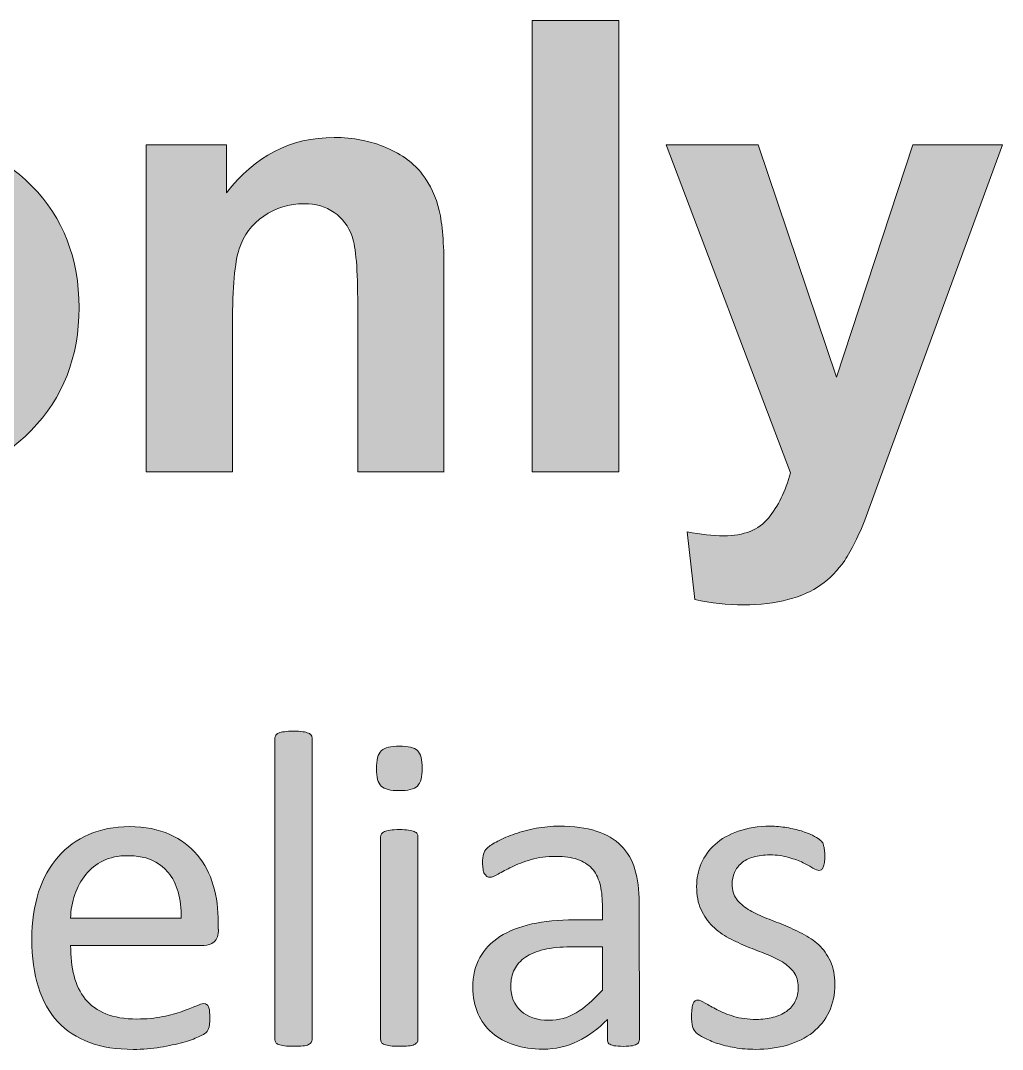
# Model space of a CAD drawing. Header units: inches. Extents: x 247 to 2765, y -1897 to -1110.
# Drawn here: x 710.46 to 718.86, y -1879.06 to -1870.26 of the extents above; entities that cross this region are included whole.
import ezdxf

# ---------------------------------------------------------------- set-up
doc = ezdxf.new("R2010")
doc.units = ezdxf.units.IN
doc.header["$MEASUREMENT"] = 0
doc.layers.add('Layer 1', color=7, linetype='Continuous')

# ---------------------------------------------------------------- blocks, each defined once
blk = doc.blocks.new('block 48')
at = {"layer": 'Layer 1', "true_color": 0x010202}
h = blk.add_hatch(color=98, dxfattribs=at)
h.dxf.hatch_style = 2
edge = h.paths.add_edge_path()
edge.add_spline(control_points=[(712.9544, -1878.9747), (712.9544, -1878.985), (712.951, -1878.994), (712.9468, -1879.0009), (712.942, -1879.0081), (712.9337, -1879.0147), (712.9227, -1879.0195), (712.9117, -1879.0254), (712.8958, -1879.0285), (712.8738, -1879.0312), (712.8531, -1879.0333), (712.8269, -1879.0347), (712.7946, -1879.0347), (712.7636, -1879.0347), (712.7381, -1879.034), (712.7174, -1879.0312), (712.696, -1879.0285), (712.6809, -1879.0243), (712.6678, -1879.0195), (712.6554, -1879.014), (712.6464, -1879.0085), (712.643, -1879.0009), (712.6382, -1878.9933), (712.6357, -1878.9857), (712.6357, -1878.9747), (712.6357, -1878.9747), (712.6357, -1876.4005), (712.6357, -1876.4005), (712.6357, -1876.3902), (712.6385, -1876.3812), (712.643, -1876.3737), (712.6478, -1876.3664), (712.6554, -1876.3592), (712.6678, -1876.3544), (712.6795, -1876.3496), (712.696, -1876.3454), (712.7174, -1876.3427), (712.7381, -1876.3399), (712.7636, -1876.3385), (712.7946, -1876.3385), (712.8269, -1876.3385), (712.8531, -1876.3399), (712.8738, -1876.3427), (712.8958, -1876.3447), (712.9103, -1876.3502), (712.9227, -1876.3544), (712.9337, -1876.3592), (712.9434, -1876.3661), (712.9468, -1876.3737), (712.953, -1876.3812), (712.9544, -1876.3902), (712.9544, -1876.4005), (712.9544, -1876.4005), (712.9544, -1878.9747), (712.9544, -1878.9747)], knot_values=[0, 0, 0, 0, 1, 1, 1, 2, 2, 2, 3, 3, 3, 4, 4, 4, 5, 5, 5, 6, 6, 6, 7, 7, 7, 8, 8, 8, 9, 9, 9, 10, 10, 10, 11, 11, 11, 12, 12, 12, 13, 13, 13, 14, 14, 14, 15, 15, 15, 16, 16, 16, 17, 17, 17, 18, 18, 18, 18], degree=3, periodic=1)
h = blk.add_hatch(color=98, dxfattribs=at)
h.dxf.hatch_style = 2
edge = h.paths.add_edge_path()
edge.add_spline(control_points=[(713.897, -1876.6541), (713.897, -1876.7292), (713.8832, -1876.7795), (713.855, -1876.8074), (713.8267, -1876.8353), (713.774, -1876.847), (713.6986, -1876.847), (713.6241, -1876.847), (713.5738, -1876.835), (713.5456, -1876.8088), (713.5173, -1876.7819), (713.5043, -1876.7323), (713.5043, -1876.6593), (713.5043, -1876.5845), (713.518, -1876.5339), (713.5463, -1876.506), (713.5745, -1876.4781), (713.6269, -1876.4657), (713.702, -1876.4657), (713.7771, -1876.4657), (713.8271, -1876.4784), (713.8557, -1876.5046), (713.8832, -1876.5325), (713.897, -1876.5811), (713.897, -1876.6541)], knot_values=[0, 0, 0, 0, 1, 1, 1, 2, 2, 2, 3, 3, 3, 4, 4, 4, 5, 5, 5, 6, 6, 6, 7, 7, 7, 8, 8, 8, 8], degree=3, periodic=1)
edge = h.paths.add_edge_path()
edge.add_spline(control_points=[(713.8601, -1878.9747), (713.8601, -1878.985), (713.8574, -1878.994), (713.8529, -1879.0009), (713.8474, -1879.0081), (713.8398, -1879.0147), (713.8288, -1879.0195), (713.8171, -1879.0254), (713.8005, -1879.0285), (713.7799, -1879.0312), (713.7585, -1879.0333), (713.7323, -1879.0347), (713.6999, -1879.0347), (713.6696, -1879.0347), (713.6434, -1879.034), (713.6228, -1879.0312), (713.6021, -1879.0285), (713.5862, -1879.0243), (713.5732, -1879.0195), (713.5614, -1879.014), (713.5518, -1879.0085), (713.5483, -1879.0009), (713.5442, -1878.9933), (713.5408, -1878.9857), (713.5408, -1878.9747), (713.5408, -1878.9747), (713.5408, -1877.2405), (713.5408, -1877.2405), (713.5408, -1877.2332), (713.5435, -1877.2232), (713.5483, -1877.2156), (713.5532, -1877.2084), (713.5614, -1877.2029), (713.5732, -1877.1964), (713.5849, -1877.1908), (713.6021, -1877.1884), (713.6228, -1877.1846), (713.6434, -1877.1819), (713.6696, -1877.1805), (713.6999, -1877.1805), (713.733, -1877.1805), (713.7585, -1877.1819), (713.7799, -1877.1846), (713.8005, -1877.1884), (713.8164, -1877.1919), (713.8288, -1877.1964), (713.8398, -1877.2029), (713.8488, -1877.2081), (713.8529, -1877.2156), (713.8577, -1877.2236), (713.8601, -1877.2325), (713.8601, -1877.2405), (713.8601, -1877.2405), (713.8601, -1878.9747), (713.8601, -1878.9747)], knot_values=[0, 0, 0, 0, 1, 1, 1, 2, 2, 2, 3, 3, 3, 4, 4, 4, 5, 5, 5, 6, 6, 6, 7, 7, 7, 8, 8, 8, 9, 9, 9, 10, 10, 10, 11, 11, 11, 12, 12, 12, 13, 13, 13, 14, 14, 14, 15, 15, 15, 16, 16, 16, 17, 17, 17, 18, 18, 18, 18], degree=3, periodic=1)
h = blk.add_hatch(color=98, dxfattribs=at)
h.dxf.hatch_style = 2
edge = h.paths.add_edge_path()
edge.add_spline(control_points=[(712.1527, -1878.0328), (712.1527, -1878.0831), (712.1403, -1878.1183), (712.1159, -1878.1396), (712.0914, -1878.162), (712.0625, -1878.1713), (712.0301, -1878.1713), (712.0301, -1878.1713), (710.8884, -1878.1713), (710.8884, -1878.1713), (710.8884, -1878.2678), (710.898, -1878.3553), (710.9173, -1878.4318), (710.9366, -1878.5089), (710.9687, -1878.5751), (711.0134, -1878.6305), (711.0593, -1878.686), (711.1178, -1878.7274), (711.1898, -1878.7563), (711.2618, -1878.7859), (711.35, -1878.8011), (711.4551, -1878.8011), (711.5368, -1878.8011), (711.6105, -1878.7942), (711.6756, -1878.7804), (711.7407, -1878.7673), (711.7965, -1878.7522), (711.8434, -1878.7356), (711.8909, -1878.7191), (711.9295, -1878.7039), (711.9598, -1878.6901), (711.9901, -1878.6771), (712.0122, -1878.6695), (712.028, -1878.6695), (712.0363, -1878.6695), (712.0459, -1878.6722), (712.0515, -1878.6771), (712.0587, -1878.6812), (712.0639, -1878.6881), (712.068, -1878.697), (712.0721, -1878.7063), (712.0756, -1878.7194), (712.0763, -1878.7349), (712.0783, -1878.7508), (712.0797, -1878.7701), (712.0797, -1878.7935), (712.0797, -1878.81), (712.079, -1878.8245), (712.0776, -1878.8369), (712.0763, -1878.8493), (712.0745, -1878.8593), (712.0721, -1878.87), (712.0701, -1878.8796), (712.0666, -1878.8879), (712.0632, -1878.8962), (712.0577, -1878.9031), (712.0528, -1878.9106), (712.0459, -1878.9182), (712.0384, -1878.9258), (712.0177, -1878.9379), (711.9826, -1878.9544), (711.9474, -1878.9702), (711.9026, -1878.9861), (711.8475, -1879.0012), (711.7924, -1879.0164), (711.7283, -1879.0309), (711.656, -1879.0426), (711.5829, -1879.055), (711.5058, -1879.0612), (711.4238, -1879.0612), (711.2818, -1879.0612), (711.1564, -1879.0412), (711.0489, -1879.0012), (710.9421, -1878.9613), (710.8512, -1878.9027), (710.7775, -1878.8242), (710.7044, -1878.746), (710.65, -1878.6478), (710.6121, -1878.5293), (710.5749, -1878.4114), (710.5563, -1878.2726), (710.5563, -1878.1172), (710.5563, -1877.9684), (710.5763, -1877.833), (710.6142, -1877.7138), (710.6521, -1877.5953), (710.7086, -1877.4947), (710.7816, -1877.4124), (710.8536, -1877.3297), (710.9411, -1877.2663), (711.0438, -1877.2215), (711.1471, -1877.1774), (711.2612, -1877.155), (711.3893, -1877.155), (711.525, -1877.155), (711.6408, -1877.1774), (711.7366, -1877.2215), (711.832, -1877.2656), (711.9099, -1877.3242), (711.9722, -1877.3979), (712.0342, -1877.4716), (712.0797, -1877.5584), (712.1086, -1877.6577), (712.1376, -1877.7565), (712.1514, -1877.8626), (712.1514, -1877.9756), (712.1514, -1877.9756), (712.1514, -1878.0328), (712.1514, -1878.0328), (712.1514, -1878.0328), (712.1527, -1878.0328), (712.1527, -1878.0328), (712.1527, -1878.0328), (712.1527, -1878.0328), (712.1527, -1878.0328)], knot_values=[0, 0, 0, 0, 1, 1, 1, 2, 2, 2, 3, 3, 3, 4, 4, 4, 5, 5, 5, 6, 6, 6, 7, 7, 7, 8, 8, 8, 9, 9, 9, 10, 10, 10, 11, 11, 11, 12, 12, 12, 13, 13, 13, 14, 14, 14, 15, 15, 15, 16, 16, 16, 17, 17, 17, 18, 18, 18, 19, 19, 19, 20, 20, 20, 21, 21, 21, 22, 22, 22, 23, 23, 23, 24, 24, 24, 25, 25, 25, 26, 26, 26, 27, 27, 27, 28, 28, 28, 29, 29, 29, 30, 30, 30, 31, 31, 31, 32, 32, 32, 33, 33, 33, 34, 34, 34, 35, 35, 35, 36, 36, 36, 37, 37, 37, 38, 38, 38, 38], degree=3, periodic=1)
edge = h.paths.add_edge_path()
edge.add_spline(control_points=[(711.833, -1877.9388), (711.8375, -1877.7703), (711.7993, -1877.6394), (711.7221, -1877.546), (711.6436, -1877.4503), (711.5285, -1877.4034), (711.3748, -1877.4034), (711.2956, -1877.4034), (711.2267, -1877.4179), (711.1668, -1877.4475), (711.1075, -1877.4771), (711.0579, -1877.5164), (711.0179, -1877.5646), (710.978, -1877.6146), (710.9463, -1877.6707), (710.9246, -1877.7355), (710.9022, -1877.8003), (710.8891, -1877.8678), (710.8877, -1877.9388), (710.8877, -1877.9388), (711.833, -1877.9388), (711.833, -1877.9388), (711.833, -1877.9388), (711.833, -1877.9388), (711.833, -1877.9388)], knot_values=[0, 0, 0, 0, 1, 1, 1, 2, 2, 2, 3, 3, 3, 4, 4, 4, 5, 5, 5, 6, 6, 6, 7, 7, 7, 8, 8, 8, 8], degree=3, periodic=1)
h = blk.add_hatch(color=98, dxfattribs=at)
h.dxf.hatch_style = 2
edge = h.paths.add_edge_path()
edge.add_spline(control_points=[(715.7542, -1878.9761), (715.7542, -1878.9913), (715.7494, -1879.003), (715.7391, -1879.0123), (715.7294, -1879.0195), (715.715, -1879.0254), (715.6964, -1879.0295), (715.6785, -1879.0329), (715.6523, -1879.035), (715.6178, -1879.035), (715.5834, -1879.035), (715.5579, -1879.0329), (715.5369, -1879.0295), (715.5169, -1879.0254), (715.5024, -1879.0198), (715.4935, -1879.0123), (715.4859, -1879.004), (715.4804, -1878.9913), (715.4804, -1878.9761), (715.4804, -1878.9761), (715.4804, -1878.8038), (715.4804, -1878.8038), (715.4046, -1878.8845), (715.3205, -1878.9465), (715.2268, -1878.9913), (715.1331, -1879.0367), (715.0353, -1879.0588), (714.9312, -1879.0588), (714.8396, -1879.0588), (714.7569, -1879.0471), (714.6832, -1879.0229), (714.6094, -1878.9992), (714.546, -1878.9647), (714.4944, -1878.9196), (714.443, -1878.8745), (714.402, -1878.8204), (714.3731, -1878.7532), (714.3442, -1878.6877), (714.3297, -1878.6137), (714.3297, -1878.53), (714.3297, -1878.4321), (714.3497, -1878.3467), (714.3896, -1878.2757), (714.4289, -1878.2034), (714.4861, -1878.1434), (714.5605, -1878.0955), (714.6349, -1878.048), (714.7266, -1878.0132), (714.8334, -1877.988), (714.9415, -1877.9653), (715.0621, -1877.9529), (715.1972, -1877.9529), (715.1972, -1877.9529), (715.4376, -1877.9529), (715.4376, -1877.9529), (715.4376, -1877.9529), (715.4376, -1877.8175), (715.4376, -1877.8175), (715.4376, -1877.751), (715.4301, -1877.6918), (715.4152, -1877.6401), (715.4008, -1877.5888), (715.3784, -1877.5453), (715.3477, -1877.5126), (715.3153, -1877.4782), (715.2757, -1877.4527), (715.2244, -1877.4348), (715.1741, -1877.4172), (715.1138, -1877.4093), (715.0408, -1877.4093), (714.9608, -1877.4093), (714.8912, -1877.4179), (714.8279, -1877.4375), (714.7658, -1877.4561), (714.7114, -1877.4758), (714.6646, -1877.4988), (714.617, -1877.5209), (714.5784, -1877.5422), (714.5467, -1877.5608), (714.515, -1877.5795), (714.4916, -1877.5884), (714.4765, -1877.5884), (714.4675, -1877.5884), (714.4572, -1877.5863), (714.4503, -1877.5808), (714.443, -1877.575), (714.4358, -1877.5681), (714.4289, -1877.5581), (714.4227, -1877.5478), (714.42, -1877.5347), (714.4165, -1877.5181), (714.4138, -1877.5023), (714.4131, -1877.4844), (714.4131, -1877.4668), (714.4131, -1877.4334), (714.4151, -1877.4089), (714.42, -1877.3893), (714.4255, -1877.3707), (714.4358, -1877.3528), (714.4537, -1877.3373), (714.4709, -1877.3207), (714.5006, -1877.3004), (714.5433, -1877.2787), (714.586, -1877.256), (714.6342, -1877.2353), (714.6901, -1877.2167), (714.7445, -1877.197), (714.8051, -1877.1812), (714.8706, -1877.1695), (714.9367, -1877.1588), (715.0022, -1877.1509), (715.069, -1877.1509), (715.1941, -1877.1509), (715.2991, -1877.1654), (715.386, -1877.1936), (715.4735, -1877.2219), (715.5444, -1877.2632), (715.5989, -1877.3183), (715.6519, -1877.3721), (715.6926, -1877.4406), (715.7167, -1877.5209), (715.7401, -1877.6018), (715.7536, -1877.6959), (715.7536, -1877.8051), (715.7536, -1877.8051), (715.7542, -1878.9761), (715.7542, -1878.9761), (715.7542, -1878.9761), (715.7542, -1878.9761), (715.7542, -1878.9761)], knot_values=[0, 0, 0, 0, 1, 1, 1, 2, 2, 2, 3, 3, 3, 4, 4, 4, 5, 5, 5, 6, 6, 6, 7, 7, 7, 8, 8, 8, 9, 9, 9, 10, 10, 10, 11, 11, 11, 12, 12, 12, 13, 13, 13, 14, 14, 14, 15, 15, 15, 16, 16, 16, 17, 17, 17, 18, 18, 18, 19, 19, 19, 20, 20, 20, 21, 21, 21, 22, 22, 22, 23, 23, 23, 24, 24, 24, 25, 25, 25, 26, 26, 26, 27, 27, 27, 28, 28, 28, 29, 29, 29, 30, 30, 30, 31, 31, 31, 32, 32, 32, 33, 33, 33, 34, 34, 34, 35, 35, 35, 36, 36, 36, 37, 37, 37, 38, 38, 38, 39, 39, 39, 40, 40, 40, 41, 41, 41, 42, 42, 42, 43, 43, 43, 43], degree=3, periodic=1)
edge = h.paths.add_edge_path()
edge.add_spline(control_points=[(715.4383, -1878.1844), (715.4383, -1878.1844), (715.1665, -1878.1844), (715.1665, -1878.1844), (715.079, -1878.1844), (715.0025, -1878.192), (714.9388, -1878.2068), (714.8733, -1878.222), (714.8217, -1878.2433), (714.7789, -1878.2729), (714.7369, -1878.3012), (714.7052, -1878.3374), (714.6852, -1878.378), (714.6646, -1878.417), (714.6542, -1878.4638), (714.6542, -1878.5172), (714.6542, -1878.6075), (714.6832, -1878.6791), (714.7404, -1878.7322), (714.7975, -1878.7842), (714.8782, -1878.8121), (714.9808, -1878.8121), (715.0635, -1878.8121), (715.1414, -1878.7914), (715.2123, -1878.7487), (715.2833, -1878.7067), (715.3584, -1878.6412), (715.4383, -1878.5544), (715.4383, -1878.5544), (715.4383, -1878.1844), (715.4383, -1878.1844), (715.4383, -1878.1844), (715.4383, -1878.1844), (715.4383, -1878.1844)], knot_values=[0, 0, 0, 0, 1, 1, 1, 2, 2, 2, 3, 3, 3, 4, 4, 4, 5, 5, 5, 6, 6, 6, 7, 7, 7, 8, 8, 8, 9, 9, 9, 10, 10, 10, 11, 11, 11, 11], degree=3, periodic=1)
h = blk.add_hatch(color=98, dxfattribs=at)
h.dxf.hatch_style = 2
edge = h.paths.add_edge_path()
edge.add_spline(control_points=[(717.4272, -1878.5027), (717.4272, -1878.5916), (717.4106, -1878.6709), (717.3769, -1878.7398), (717.3438, -1878.8094), (717.2976, -1878.8679), (717.2374, -1878.9155), (717.1774, -1878.963), (717.1051, -1878.9988), (717.0224, -1879.0236), (716.9397, -1879.0478), (716.8467, -1879.0605), (716.7475, -1879.0605), (716.6855, -1879.0605), (716.6262, -1879.0557), (716.5711, -1879.046), (716.5153, -1879.0364), (716.4643, -1879.0236), (716.4202, -1879.0092), (716.3761, -1878.994), (716.3389, -1878.9788), (716.3079, -1878.9623), (716.2776, -1878.9465), (716.2555, -1878.932), (716.241, -1878.9196), (716.2266, -1878.9072), (716.2169, -1878.8886), (716.21, -1878.8662), (716.2031, -1878.8428), (716.2011, -1878.8118), (716.2011, -1878.7708), (716.2011, -1878.7477), (716.2025, -1878.726), (716.2052, -1878.7088), (716.208, -1878.6922), (716.2114, -1878.6784), (716.2142, -1878.6681), (716.2183, -1878.6595), (716.2231, -1878.6509), (716.2307, -1878.6461), (716.2383, -1878.6419), (716.2459, -1878.6385), (716.2548, -1878.6385), (716.2686, -1878.6385), (716.29, -1878.6474), (716.3168, -1878.6647), (716.3451, -1878.6819), (716.3788, -1878.7015), (716.4195, -1878.7218), (716.4595, -1878.7425), (716.5077, -1878.7611), (716.5628, -1878.7783), (716.6179, -1878.7956), (716.6813, -1878.8045), (716.7537, -1878.8045), (716.8074, -1878.8045), (716.8563, -1878.7973), (716.8997, -1878.7863), (716.9438, -1878.7756), (716.9804, -1878.758), (717.0134, -1878.7353), (717.0458, -1878.7122), (717.0699, -1878.6836), (717.0878, -1878.6492), (717.1051, -1878.6147), (717.1133, -1878.5734), (717.1133, -1878.5258), (717.1133, -1878.4766), (717.1009, -1878.4362), (717.0761, -1878.4015), (717.052, -1878.3677), (717.0182, -1878.3388), (716.9776, -1878.3126), (716.9363, -1878.2874), (716.8901, -1878.2643), (716.8381, -1878.2454), (716.7864, -1878.2244), (716.734, -1878.2047), (716.6796, -1878.1823), (716.6252, -1878.1603), (716.5714, -1878.1355), (716.5197, -1878.1079), (716.4684, -1878.0807), (716.4222, -1878.0466), (716.3802, -1878.007), (716.3396, -1877.9677), (716.3065, -1877.9195), (716.2817, -1877.865), (716.2562, -1877.8099), (716.2445, -1877.7431), (716.2445, -1877.6663), (716.2445, -1877.5991), (716.2576, -1877.5326), (716.2838, -1877.4706), (716.3099, -1877.4086), (716.3499, -1877.3535), (716.4023, -1877.3066), (716.4546, -1877.2597), (716.5208, -1877.2225), (716.6007, -1877.1943), (716.6793, -1877.166), (716.7709, -1877.1516), (716.8763, -1877.1516), (716.9225, -1877.1516), (716.9693, -1877.156), (717.0155, -1877.1633), (717.063, -1877.1716), (717.1037, -1877.1805), (717.1402, -1877.1922), (717.1774, -1877.2039), (717.2091, -1877.2163), (717.236, -1877.2294), (717.2615, -1877.2422), (717.2821, -1877.2539), (717.2952, -1877.2653), (717.309, -1877.2756), (717.3173, -1877.2852), (717.3228, -1877.2928), (717.3269, -1877.3001), (717.33, -1877.3087), (717.3311, -1877.319), (717.3331, -1877.3269), (717.3359, -1877.3404), (717.338, -1877.3541), (717.34, -1877.3686), (717.3407, -1877.3858), (717.3407, -1877.4065), (717.3407, -1877.4279), (717.34, -1877.4461), (717.338, -1877.462), (717.3359, -1877.4782), (717.3318, -1877.4916), (717.3283, -1877.5012), (717.3242, -1877.5116), (717.319, -1877.5192), (717.3118, -1877.5236), (717.3045, -1877.5281), (717.2987, -1877.5302), (717.2901, -1877.5302), (717.2794, -1877.5302), (717.2622, -1877.5226), (717.2394, -1877.5092), (717.2174, -1877.495), (717.1881, -1877.4795), (717.1547, -1877.4634), (717.1195, -1877.4475), (717.0796, -1877.4323), (717.032, -1877.4186), (716.9845, -1877.4041), (716.9321, -1877.3969), (716.8708, -1877.3969), (716.8177, -1877.3969), (716.7702, -1877.4034), (716.7289, -1877.4155), (716.6882, -1877.4272), (716.6538, -1877.4451), (716.6279, -1877.4671), (716.6021, -1877.4892), (716.5814, -1877.5161), (716.5687, -1877.5471), (716.5552, -1877.5781), (716.5476, -1877.6118), (716.5476, -1877.647), (716.5476, -1877.6976), (716.5601, -1877.7393), (716.5855, -1877.7734), (716.6107, -1877.8075), (716.6448, -1877.8371), (716.6858, -1877.8633), (716.7261, -1877.8878), (716.7733, -1877.9122), (716.8253, -1877.9319), (716.8777, -1877.9526), (716.9321, -1877.9732), (716.9866, -1877.9963), (717.041, -1878.0184), (717.0958, -1878.0425), (717.1485, -1878.0693), (717.2008, -1878.0966), (717.2491, -1878.1293), (717.2897, -1878.1668), (717.33, -1878.2047), (717.3634, -1878.2516), (717.3886, -1878.3064), (717.4148, -1878.3653), (717.4272, -1878.4287), (717.4272, -1878.5027)], knot_values=[0, 0, 0, 0, 1, 1, 1, 2, 2, 2, 3, 3, 3, 4, 4, 4, 5, 5, 5, 6, 6, 6, 7, 7, 7, 8, 8, 8, 9, 9, 9, 10, 10, 10, 11, 11, 11, 12, 12, 12, 13, 13, 13, 14, 14, 14, 15, 15, 15, 16, 16, 16, 17, 17, 17, 18, 18, 18, 19, 19, 19, 20, 20, 20, 21, 21, 21, 22, 22, 22, 23, 23, 23, 24, 24, 24, 25, 25, 25, 26, 26, 26, 27, 27, 27, 28, 28, 28, 29, 29, 29, 30, 30, 30, 31, 31, 31, 32, 32, 32, 33, 33, 33, 34, 34, 34, 35, 35, 35, 36, 36, 36, 37, 37, 37, 38, 38, 38, 39, 39, 39, 40, 40, 40, 41, 41, 41, 42, 42, 42, 43, 43, 43, 44, 44, 44, 45, 45, 45, 46, 46, 46, 47, 47, 47, 48, 48, 48, 49, 49, 49, 50, 50, 50, 51, 51, 51, 52, 52, 52, 53, 53, 53, 54, 54, 54, 55, 55, 55, 56, 56, 56, 57, 57, 57, 58, 58, 58, 59, 59, 59, 60, 60, 60, 61, 61, 61, 62, 62, 62, 62], degree=3, periodic=1)
at = {"layer": 'Layer 1', "lineweight": 0}
for points, knots in [([(712.9544, -1878.9747), (712.9544, -1878.985), (712.951, -1878.994), (712.9468, -1879.0009), (712.942, -1879.0081), (712.9337, -1879.0147), (712.9227, -1879.0195), (712.9117, -1879.0254), (712.8958, -1879.0285), (712.8738, -1879.0312), (712.8531, -1879.0333), (712.8269, -1879.0347), (712.7946, -1879.0347), (712.7636, -1879.0347), (712.7381, -1879.034), (712.7174, -1879.0312), (712.696, -1879.0285), (712.6809, -1879.0243), (712.6678, -1879.0195), (712.6554, -1879.014), (712.6464, -1879.0085), (712.643, -1879.0009), (712.6382, -1878.9933), (712.6357, -1878.9857), (712.6357, -1878.9747), (712.6357, -1878.9747), (712.6357, -1876.4005), (712.6357, -1876.4005), (712.6357, -1876.3902), (712.6385, -1876.3812), (712.643, -1876.3737), (712.6478, -1876.3664), (712.6554, -1876.3592), (712.6678, -1876.3544), (712.6795, -1876.3496), (712.696, -1876.3454), (712.7174, -1876.3427), (712.7381, -1876.3399), (712.7636, -1876.3385), (712.7946, -1876.3385), (712.8269, -1876.3385), (712.8531, -1876.3399), (712.8738, -1876.3427), (712.8958, -1876.3447), (712.9103, -1876.3502), (712.9227, -1876.3544), (712.9337, -1876.3592), (712.9434, -1876.3661), (712.9468, -1876.3737), (712.953, -1876.3812), (712.9544, -1876.3902), (712.9544, -1876.4005), (712.9544, -1876.4005), (712.9544, -1878.9747), (712.9544, -1878.9747)], [0, 0, 0, 0, 1, 1, 1, 2, 2, 2, 3, 3, 3, 4, 4, 4, 5, 5, 5, 6, 6, 6, 7, 7, 7, 8, 8, 8, 9, 9, 9, 10, 10, 10, 11, 11, 11, 12, 12, 12, 13, 13, 13, 14, 14, 14, 15, 15, 15, 16, 16, 16, 17, 17, 17, 18, 18, 18, 18]), ([(713.897, -1876.6541), (713.897, -1876.7292), (713.8832, -1876.7795), (713.855, -1876.8074), (713.8267, -1876.8353), (713.774, -1876.847), (713.6986, -1876.847), (713.6241, -1876.847), (713.5738, -1876.835), (713.5456, -1876.8088), (713.5173, -1876.7819), (713.5043, -1876.7323), (713.5043, -1876.6593), (713.5043, -1876.5845), (713.518, -1876.5339), (713.5463, -1876.506), (713.5745, -1876.4781), (713.6269, -1876.4657), (713.702, -1876.4657), (713.7771, -1876.4657), (713.8271, -1876.4784), (713.8557, -1876.5046), (713.8832, -1876.5325), (713.897, -1876.5811), (713.897, -1876.6541)], [0, 0, 0, 0, 1, 1, 1, 2, 2, 2, 3, 3, 3, 4, 4, 4, 5, 5, 5, 6, 6, 6, 7, 7, 7, 8, 8, 8, 8]), ([(712.1527, -1878.0328), (712.1527, -1878.0831), (712.1403, -1878.1183), (712.1159, -1878.1396), (712.0914, -1878.162), (712.0625, -1878.1713), (712.0301, -1878.1713), (712.0301, -1878.1713), (710.8884, -1878.1713), (710.8884, -1878.1713), (710.8884, -1878.2678), (710.898, -1878.3553), (710.9173, -1878.4318), (710.9366, -1878.5089), (710.9687, -1878.5751), (711.0134, -1878.6305), (711.0593, -1878.686), (711.1178, -1878.7274), (711.1898, -1878.7563), (711.2618, -1878.7859), (711.35, -1878.8011), (711.4551, -1878.8011), (711.5368, -1878.8011), (711.6105, -1878.7942), (711.6756, -1878.7804), (711.7407, -1878.7673), (711.7965, -1878.7522), (711.8434, -1878.7356), (711.8909, -1878.7191), (711.9295, -1878.7039), (711.9598, -1878.6901), (711.9901, -1878.6771), (712.0122, -1878.6695), (712.028, -1878.6695), (712.0363, -1878.6695), (712.0459, -1878.6722), (712.0515, -1878.6771), (712.0587, -1878.6812), (712.0639, -1878.6881), (712.068, -1878.697), (712.0721, -1878.7063), (712.0756, -1878.7194), (712.0763, -1878.7349), (712.0783, -1878.7508), (712.0797, -1878.7701), (712.0797, -1878.7935), (712.0797, -1878.81), (712.079, -1878.8245), (712.0776, -1878.8369), (712.0763, -1878.8493), (712.0745, -1878.8593), (712.0721, -1878.87), (712.0701, -1878.8796), (712.0666, -1878.8879), (712.0632, -1878.8962), (712.0577, -1878.9031), (712.0528, -1878.9106), (712.0459, -1878.9182), (712.0384, -1878.9258), (712.0177, -1878.9379), (711.9826, -1878.9544), (711.9474, -1878.9702), (711.9026, -1878.9861), (711.8475, -1879.0012), (711.7924, -1879.0164), (711.7283, -1879.0309), (711.656, -1879.0426), (711.5829, -1879.055), (711.5058, -1879.0612), (711.4238, -1879.0612), (711.2818, -1879.0612), (711.1564, -1879.0412), (711.0489, -1879.0012), (710.9421, -1878.9613), (710.8512, -1878.9027), (710.7775, -1878.8242), (710.7044, -1878.746), (710.65, -1878.6478), (710.6121, -1878.5293), (710.5749, -1878.4114), (710.5563, -1878.2726), (710.5563, -1878.1172), (710.5563, -1877.9684), (710.5763, -1877.833), (710.6142, -1877.7138), (710.6521, -1877.5953), (710.7086, -1877.4947), (710.7816, -1877.4124), (710.8536, -1877.3297), (710.9411, -1877.2663), (711.0438, -1877.2215), (711.1471, -1877.1774), (711.2612, -1877.155), (711.3893, -1877.155), (711.525, -1877.155), (711.6408, -1877.1774), (711.7366, -1877.2215), (711.832, -1877.2656), (711.9099, -1877.3242), (711.9722, -1877.3979), (712.0342, -1877.4716), (712.0797, -1877.5584), (712.1086, -1877.6577), (712.1376, -1877.7565), (712.1514, -1877.8626), (712.1514, -1877.9756), (712.1514, -1877.9756), (712.1514, -1878.0328), (712.1514, -1878.0328), (712.1514, -1878.0328), (712.1527, -1878.0328), (712.1527, -1878.0328), (712.1527, -1878.0328), (712.1527, -1878.0328), (712.1527, -1878.0328)], [0, 0, 0, 0, 1, 1, 1, 2, 2, 2, 3, 3, 3, 4, 4, 4, 5, 5, 5, 6, 6, 6, 7, 7, 7, 8, 8, 8, 9, 9, 9, 10, 10, 10, 11, 11, 11, 12, 12, 12, 13, 13, 13, 14, 14, 14, 15, 15, 15, 16, 16, 16, 17, 17, 17, 18, 18, 18, 19, 19, 19, 20, 20, 20, 21, 21, 21, 22, 22, 22, 23, 23, 23, 24, 24, 24, 25, 25, 25, 26, 26, 26, 27, 27, 27, 28, 28, 28, 29, 29, 29, 30, 30, 30, 31, 31, 31, 32, 32, 32, 33, 33, 33, 34, 34, 34, 35, 35, 35, 36, 36, 36, 37, 37, 37, 38, 38, 38, 38]), ([(713.8601, -1878.9747), (713.8601, -1878.985), (713.8574, -1878.994), (713.8529, -1879.0009), (713.8474, -1879.0081), (713.8398, -1879.0147), (713.8288, -1879.0195), (713.8171, -1879.0254), (713.8005, -1879.0285), (713.7799, -1879.0312), (713.7585, -1879.0333), (713.7323, -1879.0347), (713.6999, -1879.0347), (713.6696, -1879.0347), (713.6434, -1879.034), (713.6228, -1879.0312), (713.6021, -1879.0285), (713.5862, -1879.0243), (713.5732, -1879.0195), (713.5614, -1879.014), (713.5518, -1879.0085), (713.5483, -1879.0009), (713.5442, -1878.9933), (713.5408, -1878.9857), (713.5408, -1878.9747), (713.5408, -1878.9747), (713.5408, -1877.2405), (713.5408, -1877.2405), (713.5408, -1877.2332), (713.5435, -1877.2232), (713.5483, -1877.2156), (713.5532, -1877.2084), (713.5614, -1877.2029), (713.5732, -1877.1964), (713.5849, -1877.1908), (713.6021, -1877.1884), (713.6228, -1877.1846), (713.6434, -1877.1819), (713.6696, -1877.1805), (713.6999, -1877.1805), (713.733, -1877.1805), (713.7585, -1877.1819), (713.7799, -1877.1846), (713.8005, -1877.1884), (713.8164, -1877.1919), (713.8288, -1877.1964), (713.8398, -1877.2029), (713.8488, -1877.2081), (713.8529, -1877.2156), (713.8577, -1877.2236), (713.8601, -1877.2325), (713.8601, -1877.2405), (713.8601, -1877.2405), (713.8601, -1878.9747), (713.8601, -1878.9747)], [0, 0, 0, 0, 1, 1, 1, 2, 2, 2, 3, 3, 3, 4, 4, 4, 5, 5, 5, 6, 6, 6, 7, 7, 7, 8, 8, 8, 9, 9, 9, 10, 10, 10, 11, 11, 11, 12, 12, 12, 13, 13, 13, 14, 14, 14, 15, 15, 15, 16, 16, 16, 17, 17, 17, 18, 18, 18, 18]), ([(715.7542, -1878.9761), (715.7542, -1878.9913), (715.7494, -1879.003), (715.7391, -1879.0123), (715.7294, -1879.0195), (715.715, -1879.0254), (715.6964, -1879.0295), (715.6785, -1879.0329), (715.6523, -1879.035), (715.6178, -1879.035), (715.5834, -1879.035), (715.5579, -1879.0329), (715.5369, -1879.0295), (715.5169, -1879.0254), (715.5024, -1879.0198), (715.4935, -1879.0123), (715.4859, -1879.004), (715.4804, -1878.9913), (715.4804, -1878.9761), (715.4804, -1878.9761), (715.4804, -1878.8038), (715.4804, -1878.8038), (715.4046, -1878.8845), (715.3205, -1878.9465), (715.2268, -1878.9913), (715.1331, -1879.0367), (715.0353, -1879.0588), (714.9312, -1879.0588), (714.8396, -1879.0588), (714.7569, -1879.0471), (714.6832, -1879.0229), (714.6094, -1878.9992), (714.546, -1878.9647), (714.4944, -1878.9196), (714.443, -1878.8745), (714.402, -1878.8204), (714.3731, -1878.7532), (714.3442, -1878.6877), (714.3297, -1878.6137), (714.3297, -1878.53), (714.3297, -1878.4321), (714.3497, -1878.3467), (714.3896, -1878.2757), (714.4289, -1878.2034), (714.4861, -1878.1434), (714.5605, -1878.0955), (714.6349, -1878.048), (714.7266, -1878.0132), (714.8334, -1877.988), (714.9415, -1877.9653), (715.0621, -1877.9529), (715.1972, -1877.9529), (715.1972, -1877.9529), (715.4376, -1877.9529), (715.4376, -1877.9529), (715.4376, -1877.9529), (715.4376, -1877.8175), (715.4376, -1877.8175), (715.4376, -1877.751), (715.4301, -1877.6918), (715.4152, -1877.6401), (715.4008, -1877.5888), (715.3784, -1877.5453), (715.3477, -1877.5126), (715.3153, -1877.4782), (715.2757, -1877.4527), (715.2244, -1877.4348), (715.1741, -1877.4172), (715.1138, -1877.4093), (715.0408, -1877.4093), (714.9608, -1877.4093), (714.8912, -1877.4179), (714.8279, -1877.4375), (714.7658, -1877.4561), (714.7114, -1877.4758), (714.6646, -1877.4988), (714.617, -1877.5209), (714.5784, -1877.5422), (714.5467, -1877.5608), (714.515, -1877.5795), (714.4916, -1877.5884), (714.4765, -1877.5884), (714.4675, -1877.5884), (714.4572, -1877.5863), (714.4503, -1877.5808), (714.443, -1877.575), (714.4358, -1877.5681), (714.4289, -1877.5581), (714.4227, -1877.5478), (714.42, -1877.5347), (714.4165, -1877.5181), (714.4138, -1877.5023), (714.4131, -1877.4844), (714.4131, -1877.4668), (714.4131, -1877.4334), (714.4151, -1877.4089), (714.42, -1877.3893), (714.4255, -1877.3707), (714.4358, -1877.3528), (714.4537, -1877.3373), (714.4709, -1877.3207), (714.5006, -1877.3004), (714.5433, -1877.2787), (714.586, -1877.256), (714.6342, -1877.2353), (714.6901, -1877.2167), (714.7445, -1877.197), (714.8051, -1877.1812), (714.8706, -1877.1695), (714.9367, -1877.1588), (715.0022, -1877.1509), (715.069, -1877.1509), (715.1941, -1877.1509), (715.2991, -1877.1654), (715.386, -1877.1936), (715.4735, -1877.2219), (715.5444, -1877.2632), (715.5989, -1877.3183), (715.6519, -1877.3721), (715.6926, -1877.4406), (715.7167, -1877.5209), (715.7401, -1877.6018), (715.7536, -1877.6959), (715.7536, -1877.8051), (715.7536, -1877.8051), (715.7542, -1878.9761), (715.7542, -1878.9761), (715.7542, -1878.9761), (715.7542, -1878.9761), (715.7542, -1878.9761)], [0, 0, 0, 0, 1, 1, 1, 2, 2, 2, 3, 3, 3, 4, 4, 4, 5, 5, 5, 6, 6, 6, 7, 7, 7, 8, 8, 8, 9, 9, 9, 10, 10, 10, 11, 11, 11, 12, 12, 12, 13, 13, 13, 14, 14, 14, 15, 15, 15, 16, 16, 16, 17, 17, 17, 18, 18, 18, 19, 19, 19, 20, 20, 20, 21, 21, 21, 22, 22, 22, 23, 23, 23, 24, 24, 24, 25, 25, 25, 26, 26, 26, 27, 27, 27, 28, 28, 28, 29, 29, 29, 30, 30, 30, 31, 31, 31, 32, 32, 32, 33, 33, 33, 34, 34, 34, 35, 35, 35, 36, 36, 36, 37, 37, 37, 38, 38, 38, 39, 39, 39, 40, 40, 40, 41, 41, 41, 42, 42, 42, 43, 43, 43, 43]), ([(717.4272, -1878.5027), (717.4272, -1878.5916), (717.4106, -1878.6709), (717.3769, -1878.7398), (717.3438, -1878.8094), (717.2976, -1878.8679), (717.2374, -1878.9155), (717.1774, -1878.963), (717.1051, -1878.9988), (717.0224, -1879.0236), (716.9397, -1879.0478), (716.8467, -1879.0605), (716.7475, -1879.0605), (716.6855, -1879.0605), (716.6262, -1879.0557), (716.5711, -1879.046), (716.5153, -1879.0364), (716.4643, -1879.0236), (716.4202, -1879.0092), (716.3761, -1878.994), (716.3389, -1878.9788), (716.3079, -1878.9623), (716.2776, -1878.9465), (716.2555, -1878.932), (716.241, -1878.9196), (716.2266, -1878.9072), (716.2169, -1878.8886), (716.21, -1878.8662), (716.2031, -1878.8428), (716.2011, -1878.8118), (716.2011, -1878.7708), (716.2011, -1878.7477), (716.2025, -1878.726), (716.2052, -1878.7088), (716.208, -1878.6922), (716.2114, -1878.6784), (716.2142, -1878.6681), (716.2183, -1878.6595), (716.2231, -1878.6509), (716.2307, -1878.6461), (716.2383, -1878.6419), (716.2459, -1878.6385), (716.2548, -1878.6385), (716.2686, -1878.6385), (716.29, -1878.6474), (716.3168, -1878.6647), (716.3451, -1878.6819), (716.3788, -1878.7015), (716.4195, -1878.7218), (716.4595, -1878.7425), (716.5077, -1878.7611), (716.5628, -1878.7783), (716.6179, -1878.7956), (716.6813, -1878.8045), (716.7537, -1878.8045), (716.8074, -1878.8045), (716.8563, -1878.7973), (716.8997, -1878.7863), (716.9438, -1878.7756), (716.9804, -1878.758), (717.0134, -1878.7353), (717.0458, -1878.7122), (717.0699, -1878.6836), (717.0878, -1878.6492), (717.1051, -1878.6147), (717.1133, -1878.5734), (717.1133, -1878.5258), (717.1133, -1878.4766), (717.1009, -1878.4362), (717.0761, -1878.4015), (717.052, -1878.3677), (717.0182, -1878.3388), (716.9776, -1878.3126), (716.9363, -1878.2874), (716.8901, -1878.2643), (716.8381, -1878.2454), (716.7864, -1878.2244), (716.734, -1878.2047), (716.6796, -1878.1823), (716.6252, -1878.1603), (716.5714, -1878.1355), (716.5197, -1878.1079), (716.4684, -1878.0807), (716.4222, -1878.0466), (716.3802, -1878.007), (716.3396, -1877.9677), (716.3065, -1877.9195), (716.2817, -1877.865), (716.2562, -1877.8099), (716.2445, -1877.7431), (716.2445, -1877.6663), (716.2445, -1877.5991), (716.2576, -1877.5326), (716.2838, -1877.4706), (716.3099, -1877.4086), (716.3499, -1877.3535), (716.4023, -1877.3066), (716.4546, -1877.2597), (716.5208, -1877.2225), (716.6007, -1877.1943), (716.6793, -1877.166), (716.7709, -1877.1516), (716.8763, -1877.1516), (716.9225, -1877.1516), (716.9693, -1877.156), (717.0155, -1877.1633), (717.063, -1877.1716), (717.1037, -1877.1805), (717.1402, -1877.1922), (717.1774, -1877.2039), (717.2091, -1877.2163), (717.236, -1877.2294), (717.2615, -1877.2422), (717.2821, -1877.2539), (717.2952, -1877.2653), (717.309, -1877.2756), (717.3173, -1877.2852), (717.3228, -1877.2928), (717.3269, -1877.3001), (717.33, -1877.3087), (717.3311, -1877.319), (717.3331, -1877.3269), (717.3359, -1877.3404), (717.338, -1877.3541), (717.34, -1877.3686), (717.3407, -1877.3858), (717.3407, -1877.4065), (717.3407, -1877.4279), (717.34, -1877.4461), (717.338, -1877.462), (717.3359, -1877.4782), (717.3318, -1877.4916), (717.3283, -1877.5012), (717.3242, -1877.5116), (717.319, -1877.5192), (717.3118, -1877.5236), (717.3045, -1877.5281), (717.2987, -1877.5302), (717.2901, -1877.5302), (717.2794, -1877.5302), (717.2622, -1877.5226), (717.2394, -1877.5092), (717.2174, -1877.495), (717.1881, -1877.4795), (717.1547, -1877.4634), (717.1195, -1877.4475), (717.0796, -1877.4323), (717.032, -1877.4186), (716.9845, -1877.4041), (716.9321, -1877.3969), (716.8708, -1877.3969), (716.8177, -1877.3969), (716.7702, -1877.4034), (716.7289, -1877.4155), (716.6882, -1877.4272), (716.6538, -1877.4451), (716.6279, -1877.4671), (716.6021, -1877.4892), (716.5814, -1877.5161), (716.5687, -1877.5471), (716.5552, -1877.5781), (716.5476, -1877.6118), (716.5476, -1877.647), (716.5476, -1877.6976), (716.5601, -1877.7393), (716.5855, -1877.7734), (716.6107, -1877.8075), (716.6448, -1877.8371), (716.6858, -1877.8633), (716.7261, -1877.8878), (716.7733, -1877.9122), (716.8253, -1877.9319), (716.8777, -1877.9526), (716.9321, -1877.9732), (716.9866, -1877.9963), (717.041, -1878.0184), (717.0958, -1878.0425), (717.1485, -1878.0693), (717.2008, -1878.0966), (717.2491, -1878.1293), (717.2897, -1878.1668), (717.33, -1878.2047), (717.3634, -1878.2516), (717.3886, -1878.3064), (717.4148, -1878.3653), (717.4272, -1878.4287), (717.4272, -1878.5027)], [0, 0, 0, 0, 1, 1, 1, 2, 2, 2, 3, 3, 3, 4, 4, 4, 5, 5, 5, 6, 6, 6, 7, 7, 7, 8, 8, 8, 9, 9, 9, 10, 10, 10, 11, 11, 11, 12, 12, 12, 13, 13, 13, 14, 14, 14, 15, 15, 15, 16, 16, 16, 17, 17, 17, 18, 18, 18, 19, 19, 19, 20, 20, 20, 21, 21, 21, 22, 22, 22, 23, 23, 23, 24, 24, 24, 25, 25, 25, 26, 26, 26, 27, 27, 27, 28, 28, 28, 29, 29, 29, 30, 30, 30, 31, 31, 31, 32, 32, 32, 33, 33, 33, 34, 34, 34, 35, 35, 35, 36, 36, 36, 37, 37, 37, 38, 38, 38, 39, 39, 39, 40, 40, 40, 41, 41, 41, 42, 42, 42, 43, 43, 43, 44, 44, 44, 45, 45, 45, 46, 46, 46, 47, 47, 47, 48, 48, 48, 49, 49, 49, 50, 50, 50, 51, 51, 51, 52, 52, 52, 53, 53, 53, 54, 54, 54, 55, 55, 55, 56, 56, 56, 57, 57, 57, 58, 58, 58, 59, 59, 59, 60, 60, 60, 61, 61, 61, 62, 62, 62, 62]), ([(711.833, -1877.9388), (711.8375, -1877.7703), (711.7993, -1877.6394), (711.7221, -1877.546), (711.6436, -1877.4503), (711.5285, -1877.4034), (711.3748, -1877.4034), (711.2956, -1877.4034), (711.2267, -1877.4179), (711.1668, -1877.4475), (711.1075, -1877.4771), (711.0579, -1877.5164), (711.0179, -1877.5646), (710.978, -1877.6146), (710.9463, -1877.6707), (710.9246, -1877.7355), (710.9022, -1877.8003), (710.8891, -1877.8678), (710.8877, -1877.9388), (710.8877, -1877.9388), (711.833, -1877.9388), (711.833, -1877.9388), (711.833, -1877.9388), (711.833, -1877.9388), (711.833, -1877.9388)], [0, 0, 0, 0, 1, 1, 1, 2, 2, 2, 3, 3, 3, 4, 4, 4, 5, 5, 5, 6, 6, 6, 7, 7, 7, 8, 8, 8, 8]), ([(715.4383, -1878.1844), (715.4383, -1878.1844), (715.1665, -1878.1844), (715.1665, -1878.1844), (715.079, -1878.1844), (715.0025, -1878.192), (714.9388, -1878.2068), (714.8733, -1878.222), (714.8217, -1878.2433), (714.7789, -1878.2729), (714.7369, -1878.3012), (714.7052, -1878.3374), (714.6852, -1878.378), (714.6646, -1878.417), (714.6542, -1878.4638), (714.6542, -1878.5172), (714.6542, -1878.6075), (714.6832, -1878.6791), (714.7404, -1878.7322), (714.7975, -1878.7842), (714.8782, -1878.8121), (714.9808, -1878.8121), (715.0635, -1878.8121), (715.1414, -1878.7914), (715.2123, -1878.7487), (715.2833, -1878.7067), (715.3584, -1878.6412), (715.4383, -1878.5544), (715.4383, -1878.5544), (715.4383, -1878.1844), (715.4383, -1878.1844), (715.4383, -1878.1844), (715.4383, -1878.1844), (715.4383, -1878.1844)], [0, 0, 0, 0, 1, 1, 1, 2, 2, 2, 3, 3, 3, 4, 4, 4, 5, 5, 5, 6, 6, 6, 7, 7, 7, 8, 8, 8, 9, 9, 9, 10, 10, 10, 11, 11, 11, 11])]:
    blk.add_open_spline(points, degree=3, knots=knots, dxfattribs=at)
blk = doc.blocks.new('block 49')
at = {"layer": 'Layer 1', "true_color": 0x010101}
h = blk.add_hatch(color=18, dxfattribs=at)
h.dxf.hatch_style = 2
h.paths.add_polyline_path([(714.8361, -1874.1206), (714.8361, -1870.2583), (715.5772, -1870.2583), (715.5772, -1874.1206)])
h = blk.add_hatch(color=18, dxfattribs=at)
h.dxf.hatch_style = 2
edge = h.paths.add_edge_path()
edge.add_spline(control_points=[(708.0731, -1872.6819), (708.0731, -1872.4359), (708.134, -1872.1979), (708.2556, -1871.9681), (708.3769, -1871.7386), (708.5485, -1871.5629), (708.7703, -1871.442), (708.9929, -1871.3197), (709.2409, -1871.2591), (709.5138, -1871.2591), (709.9369, -1871.2591), (710.2848, -1871.3976), (710.5542, -1871.6715), (710.8257, -1871.9464), (710.96, -1872.2947), (710.96, -1872.7133), (710.96, -1873.1367), (710.8233, -1873.4874), (710.5501, -1873.7657), (710.2779, -1874.0444), (709.9334, -1874.1836), (709.5186, -1874.1836), (709.2616, -1874.1836), (709.0177, -1874.1254), (708.7855, -1874.0096), (708.5526, -1873.8939), (708.3755, -1873.7237), (708.2543, -1873.5008), (708.1327, -1873.2772), (708.0731, -1873.0037), (708.0731, -1872.6819)], knot_values=[0, 0, 0, 0, 1, 1, 1, 2, 2, 2, 3, 3, 3, 4, 4, 4, 5, 5, 5, 6, 6, 6, 7, 7, 7, 8, 8, 8, 9, 9, 9, 10, 10, 10, 10], degree=3, periodic=1)
edge = h.paths.add_edge_path()
edge.add_spline(control_points=[(708.8317, -1872.7215), (708.8317, -1872.9992), (708.8982, -1873.2118), (709.0298, -1873.3592), (709.1621, -1873.5067), (709.324, -1873.5804), (709.5172, -1873.5804), (709.7109, -1873.5804), (709.8728, -1873.5067), (710.0037, -1873.3592), (710.1339, -1873.2118), (710.1994, -1872.9982), (710.1994, -1872.7164), (710.1994, -1872.4435), (710.1339, -1872.2316), (710.0037, -1872.0842), (709.8728, -1871.9364), (709.7109, -1871.8627), (709.5172, -1871.8627), (709.324, -1871.8627), (709.161, -1871.9364), (709.0298, -1872.0842), (708.8975, -1872.2306), (708.8317, -1872.4442), (708.8317, -1872.7215)], knot_values=[0, 0, 0, 0, 1, 1, 1, 2, 2, 2, 3, 3, 3, 4, 4, 4, 5, 5, 5, 6, 6, 6, 7, 7, 7, 8, 8, 8, 8], degree=3, periodic=1)
h = blk.add_hatch(color=18, dxfattribs=at)
h.dxf.hatch_style = 2
edge = h.paths.add_edge_path()
edge.add_spline(control_points=[(714.0848, -1874.1206), (714.0848, -1874.1206), (713.3447, -1874.1206), (713.3447, -1874.1206), (713.3447, -1874.1206), (713.3447, -1872.6926), (713.3447, -1872.6926), (713.3447, -1872.3904), (713.3289, -1872.1951), (713.2972, -1872.1066), (713.2655, -1872.0177), (713.2138, -1871.9488), (713.1425, -1871.8995), (713.0712, -1871.8496), (712.9868, -1871.8258), (712.8855, -1871.8258), (712.7574, -1871.8258), (712.6423, -1871.8609), (712.54, -1871.9312), (712.4373, -1872.0015), (712.3691, -1872.0945), (712.3298, -1872.2106), (712.293, -1872.3264), (712.2733, -1872.5407), (712.2733, -1872.8535), (712.2733, -1872.8535), (712.2733, -1874.1206), (712.2733, -1874.1206), (712.2733, -1874.1206), (711.5333, -1874.1206), (711.5333, -1874.1206), (711.5333, -1874.1206), (711.5333, -1871.3225), (711.5333, -1871.3225), (711.5333, -1871.3225), (712.2206, -1871.3225), (712.2206, -1871.3225), (712.2206, -1871.3225), (712.2206, -1871.7331), (712.2206, -1871.7331), (712.4635, -1871.4172), (712.7718, -1871.2584), (713.1422, -1871.2584), (713.3055, -1871.2584), (713.4553, -1871.2877), (713.5907, -1871.3466), (713.7258, -1871.4055), (713.8284, -1871.4806), (713.8973, -1871.5729), (713.9662, -1871.6642), (714.0152, -1871.7679), (714.0424, -1871.8837), (714.0689, -1871.9998), (714.0827, -1872.1658), (714.0827, -1872.3818), (714.0827, -1872.3818), (714.0827, -1874.1206), (714.0827, -1874.1206), (714.0827, -1874.1206), (714.0848, -1874.1206), (714.0848, -1874.1206), (714.0848, -1874.1206), (714.0848, -1874.1206), (714.0848, -1874.1206)], knot_values=[0, 0, 0, 0, 1, 1, 1, 2, 2, 2, 3, 3, 3, 4, 4, 4, 5, 5, 5, 6, 6, 6, 7, 7, 7, 8, 8, 8, 9, 9, 9, 10, 10, 10, 11, 11, 11, 12, 12, 12, 13, 13, 13, 14, 14, 14, 15, 15, 15, 16, 16, 16, 17, 17, 17, 18, 18, 18, 19, 19, 19, 20, 20, 20, 21, 21, 21, 21], degree=3, periodic=1)
h = blk.add_hatch(color=18, dxfattribs=at)
h.dxf.hatch_style = 2
edge = h.paths.add_edge_path()
edge.add_spline(control_points=[(715.9847, -1871.3228), (715.9847, -1871.3228), (716.7716, -1871.3228), (716.7716, -1871.3228), (716.7716, -1871.3228), (717.4406, -1873.3093), (717.4406, -1873.3093), (717.4406, -1873.3093), (718.0945, -1871.3228), (718.0945, -1871.3228), (718.0945, -1871.3228), (718.8607, -1871.3228), (718.8607, -1871.3228), (718.8607, -1871.3228), (717.8726, -1874.0152), (717.8726, -1874.0152), (717.8726, -1874.0152), (717.6962, -1874.5026), (717.6962, -1874.5026), (717.6308, -1874.6659), (717.5695, -1874.7896), (717.5109, -1874.8768), (717.4516, -1874.9629), (717.3848, -1875.0325), (717.3083, -1875.0873), (717.2312, -1875.1396), (717.1381, -1875.1824), (717.0258, -1875.212), (716.9149, -1875.242), (716.7881, -1875.2568), (716.6482, -1875.2568), (716.5063, -1875.2568), (716.3664, -1875.242), (716.229, -1875.212), (716.229, -1875.212), (716.1628, -1874.6325), (716.1628, -1874.6325), (716.2789, -1874.6546), (716.3833, -1874.6666), (716.477, -1874.6666), (716.6486, -1874.6666), (716.7761, -1874.616), (716.8587, -1874.515), (716.9414, -1874.4141), (717.0041, -1874.2856), (717.0482, -1874.1282), (717.0482, -1874.1282), (715.9847, -1871.3228), (715.9847, -1871.3228)], knot_values=[0, 0, 0, 0, 1, 1, 1, 2, 2, 2, 3, 3, 3, 4, 4, 4, 5, 5, 5, 6, 6, 6, 7, 7, 7, 8, 8, 8, 9, 9, 9, 10, 10, 10, 11, 11, 11, 12, 12, 12, 13, 13, 13, 14, 14, 14, 15, 15, 15, 16, 16, 16, 16], degree=3, periodic=1)
at = {"layer": 'Layer 1', "lineweight": 0}
blk.add_lwpolyline([(714.8361, -1874.1206), (714.8361, -1870.2583), (715.5772, -1870.2583), (715.5772, -1874.1206), (714.8361, -1874.1206)], dxfattribs=at)
for points, knots in [([(708.0731, -1872.6819), (708.0731, -1872.4359), (708.134, -1872.1979), (708.2556, -1871.9681), (708.3769, -1871.7386), (708.5485, -1871.5629), (708.7703, -1871.442), (708.9929, -1871.3197), (709.2409, -1871.2591), (709.5138, -1871.2591), (709.9369, -1871.2591), (710.2848, -1871.3976), (710.5542, -1871.6715), (710.8257, -1871.9464), (710.96, -1872.2947), (710.96, -1872.7133), (710.96, -1873.1367), (710.8233, -1873.4874), (710.5501, -1873.7657), (710.2779, -1874.0444), (709.9334, -1874.1836), (709.5186, -1874.1836), (709.2616, -1874.1836), (709.0177, -1874.1254), (708.7855, -1874.0096), (708.5526, -1873.8939), (708.3755, -1873.7237), (708.2543, -1873.5008), (708.1327, -1873.2772), (708.0731, -1873.0037), (708.0731, -1872.6819)], [0, 0, 0, 0, 1, 1, 1, 2, 2, 2, 3, 3, 3, 4, 4, 4, 5, 5, 5, 6, 6, 6, 7, 7, 7, 8, 8, 8, 9, 9, 9, 10, 10, 10, 10]), ([(714.0848, -1874.1206), (714.0848, -1874.1206), (713.3447, -1874.1206), (713.3447, -1874.1206), (713.3447, -1874.1206), (713.3447, -1872.6926), (713.3447, -1872.6926), (713.3447, -1872.3904), (713.3289, -1872.1951), (713.2972, -1872.1066), (713.2655, -1872.0177), (713.2138, -1871.9488), (713.1425, -1871.8995), (713.0712, -1871.8496), (712.9868, -1871.8258), (712.8855, -1871.8258), (712.7574, -1871.8258), (712.6423, -1871.8609), (712.54, -1871.9312), (712.4373, -1872.0015), (712.3691, -1872.0945), (712.3298, -1872.2106), (712.293, -1872.3264), (712.2733, -1872.5407), (712.2733, -1872.8535), (712.2733, -1872.8535), (712.2733, -1874.1206), (712.2733, -1874.1206), (712.2733, -1874.1206), (711.5333, -1874.1206), (711.5333, -1874.1206), (711.5333, -1874.1206), (711.5333, -1871.3225), (711.5333, -1871.3225), (711.5333, -1871.3225), (712.2206, -1871.3225), (712.2206, -1871.3225), (712.2206, -1871.3225), (712.2206, -1871.7331), (712.2206, -1871.7331), (712.4635, -1871.4172), (712.7718, -1871.2584), (713.1422, -1871.2584), (713.3055, -1871.2584), (713.4553, -1871.2877), (713.5907, -1871.3466), (713.7258, -1871.4055), (713.8284, -1871.4806), (713.8973, -1871.5729), (713.9662, -1871.6642), (714.0152, -1871.7679), (714.0424, -1871.8837), (714.0689, -1871.9998), (714.0827, -1872.1658), (714.0827, -1872.3818), (714.0827, -1872.3818), (714.0827, -1874.1206), (714.0827, -1874.1206), (714.0827, -1874.1206), (714.0848, -1874.1206), (714.0848, -1874.1206), (714.0848, -1874.1206), (714.0848, -1874.1206), (714.0848, -1874.1206)], [0, 0, 0, 0, 1, 1, 1, 2, 2, 2, 3, 3, 3, 4, 4, 4, 5, 5, 5, 6, 6, 6, 7, 7, 7, 8, 8, 8, 9, 9, 9, 10, 10, 10, 11, 11, 11, 12, 12, 12, 13, 13, 13, 14, 14, 14, 15, 15, 15, 16, 16, 16, 17, 17, 17, 18, 18, 18, 19, 19, 19, 20, 20, 20, 21, 21, 21, 21]), ([(715.9847, -1871.3228), (715.9847, -1871.3228), (716.7716, -1871.3228), (716.7716, -1871.3228), (716.7716, -1871.3228), (717.4406, -1873.3093), (717.4406, -1873.3093), (717.4406, -1873.3093), (718.0945, -1871.3228), (718.0945, -1871.3228), (718.0945, -1871.3228), (718.8607, -1871.3228), (718.8607, -1871.3228), (718.8607, -1871.3228), (717.8726, -1874.0152), (717.8726, -1874.0152), (717.8726, -1874.0152), (717.6962, -1874.5026), (717.6962, -1874.5026), (717.6308, -1874.6659), (717.5695, -1874.7896), (717.5109, -1874.8768), (717.4516, -1874.9629), (717.3848, -1875.0325), (717.3083, -1875.0873), (717.2312, -1875.1396), (717.1381, -1875.1824), (717.0258, -1875.212), (716.9149, -1875.242), (716.7881, -1875.2568), (716.6482, -1875.2568), (716.5063, -1875.2568), (716.3664, -1875.242), (716.229, -1875.212), (716.229, -1875.212), (716.1628, -1874.6325), (716.1628, -1874.6325), (716.2789, -1874.6546), (716.3833, -1874.6666), (716.477, -1874.6666), (716.6486, -1874.6666), (716.7761, -1874.616), (716.8587, -1874.515), (716.9414, -1874.4141), (717.0041, -1874.2856), (717.0482, -1874.1282), (717.0482, -1874.1282), (715.9847, -1871.3228), (715.9847, -1871.3228)], [0, 0, 0, 0, 1, 1, 1, 2, 2, 2, 3, 3, 3, 4, 4, 4, 5, 5, 5, 6, 6, 6, 7, 7, 7, 8, 8, 8, 9, 9, 9, 10, 10, 10, 11, 11, 11, 12, 12, 12, 13, 13, 13, 14, 14, 14, 15, 15, 15, 16, 16, 16, 16])]:
    blk.add_open_spline(points, degree=3, knots=knots, dxfattribs=at)
blk = doc.blocks.new('block 42')
at = {"layer": 'Layer 1'}
for name in ['block 49', 'block 48']:
    blk.add_blockref(name, (0, 0), dxfattribs=at)

msp = doc.modelspace()

# ---------------------------------------------------------------- block references
at = {"layer": 'Layer 1'}
msp.add_blockref('block 42', (0, 0), dxfattribs=at)

doc.saveas('drawing.dxf')
